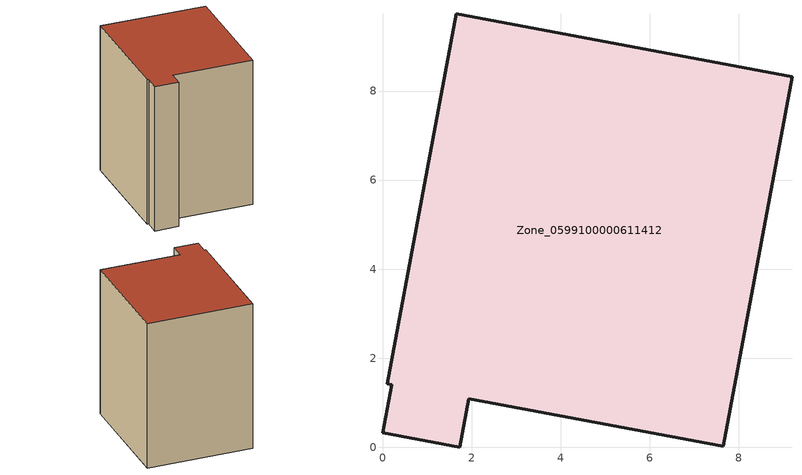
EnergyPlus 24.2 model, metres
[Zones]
Zone_0599100000611412
 floor ground (C_G): 1.66,9.73 9.2,8.32 7.66,0.03 1.94,1.08 1.74,0 0,0.32 0.21,1.41 0.11,1.43 z0
 wall outside (C_F): 1.74,0 1.94,1.08 7.66,0.03 9.2,8.32 1.66,9.73 0.11,1.43 0.21,1.41 0,0.32 1.74,0 z0:10.97
 roof outside (C_R): 0.21,1.41 0,0.32 1.74,0 1.94,1.08 7.66,0.03 9.2,8.32 1.66,9.73 0.11,1.43 z10.97
[BUILDING]
Pand.0599100000611412: North Axis=0; Terrain=City; Loads Convergence Tolerance Value=0.04; Temperature Convergence Tolerance Value=0.4; Solar Distribution=FullExterior; Maximum Number of Warmup Days=25; Minimum Number of Warmup Days=1
[Site:Location]
Rotterdam.The.Hague.AP_ZH_NLD Design_Conditions: Latitude=51.96; Longitude=4.45; Time Zone=1; Elevation=-4.5
[SITE:GROUNDTEMPERATURE:BUILDINGSURFACE]
18, 18, 18, 18, 18, 18, 18, 18, 18, 18, 18, 18
[MATERIAL] Thermal Absorptance=0.9; Solar Absorptance=0.7; Visible Absorptance=0.7
Name | Roughness | Thickness | Conductivity | Density | Specific Heat
G.D.1965 | MediumSmooth | 0.15 | 1 | 540 | 1210
F.D.1965 | Rough | 0.3 | 0.857143 | 1920 | 840
R.D.1965 | MediumRough | 0.2 | 0.08 | 1500 | 1000
[CONSTRUCTION]
C_G: G.D.1965
C_F: F.D.1965
C_R: R.D.1965
[ZONE]
Zone_0599100000611412: Type=1; Multiplier=1; Ceiling Height=Autocalculate; Volume=Autocalculate; Floor Area=autocalculate; Part of Total Floor Area=Yes
[ZONEINFILTRATION:DESIGNFLOWRATE]
Infil_Zone_0599100000611412: Zone or ZoneList or Space or SpaceList=Zone_0599100000611412; Schedule=AlwaysOn; Design Flow Rate Calculation Method=Flow/Area; Flow Rate per Floor Area=0.0042; Constant Term Coefficient=1; Temperature Term Coefficient=0; Velocity Term Coefficient=0; Velocity Squared Term Coefficient=0
[HVACTEMPLATE:ZONE:IDEALLOADSAIRSYSTEM]
Zone_0599100000611412: Maximum Heating Supply Air Temperature=50; Minimum Cooling Supply Air Temperature=13; Maximum Heating Supply Air Humidity Ratio=0.0156; Minimum Cooling Supply Air Humidity Ratio=0.0077; Heating Limit=NoLimit; Cooling Limit=NoLimit; Dehumidification Control Type=ConstantSensibleHeatRatio; Cooling Sensible Heat Ratio=0.7; Dehumidification Setpoint=60; Humidification Control Type=None; Humidification Setpoint=30; Outdoor Air Method=None; Outdoor Air Flow Rate per Person=0.00944; Outdoor Air Flow Rate per Zone Floor Area=0; Outdoor Air Flow Rate per Zone=0; Demand Controlled Ventilation Type=None; Outdoor Air Economizer Type=NoEconomizer; Heat Recovery Type=None; Sensible Heat Recovery Effectiveness=0.7; Latent Heat Recovery Effectiveness=0.65
[ZONECONTROL:THERMOSTAT]
ThermostatControl_Zone_0599100000611412: Zone or ZoneList=Zone_0599100000611412; Control Type Schedule=DualSetpointControlType; Control 1=Thermostat_Zone_0599100000611412; Temperature Difference Between Cutout And Setpoint=0
[THERMOSTATSETPOINT:DUALSETPOINT]
Thermostat_Zone_0599100000611412: Heating Setpoint Temperature Schedule=HeatingSetpoint_Zone_0599100000611412; Cooling Setpoint Temperature Schedule=CoolingSetpoint_Zone_0599100000611412
[SCHEDULE:COMPACT]
HeatingSetpoint_Zone_0599100000611412: Through: 12/31, For: AllDays, Until: 24:00, 21
CoolingSetpoint_Zone_0599100000611412: Through: 12/31, For: AllDays, Until: 24:00, 24
DualSetpointControlType: Through: 12/31, For: AllDays, Until: 24:00, 4
AlwaysOn: Through: 12/31, For: AllDays, Until: 24:00, 1
